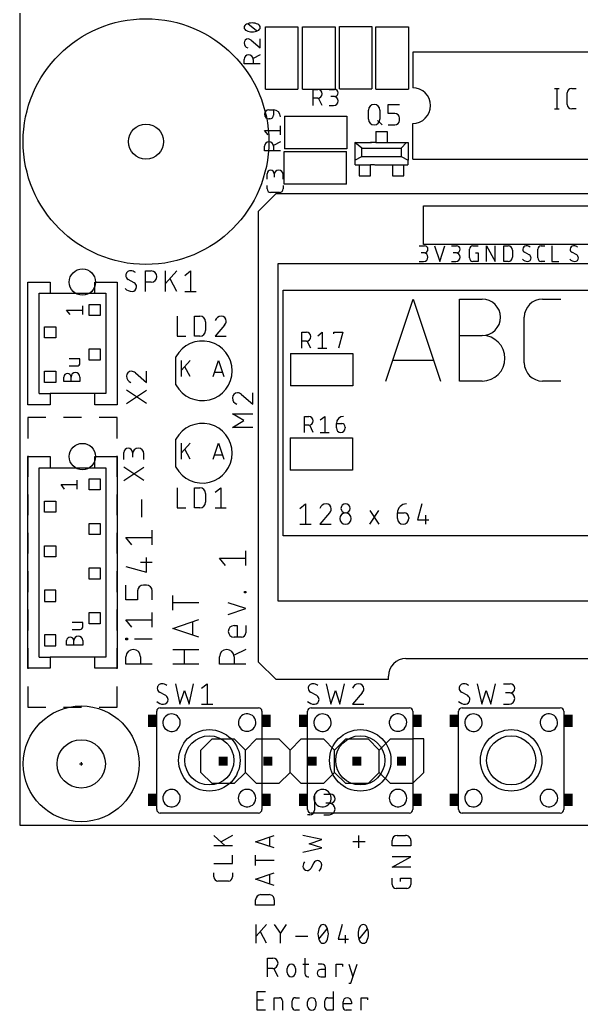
# Model space of a CAD drawing. Extents: x -5 to 58, y -11 to 91.
# Drawn here: x 0 to 32, y -10.5 to 45.9 of the extents above; entities that cross this region are included whole.
import ezdxf

# ---------------------------------------------------------------- set-up
doc = ezdxf.new("R2010")
doc.units = 0
for name, color, linetype in [('20', 30, 'CONTINUOUS'), ('21', 253, 'CONTINUOUS'), ('25', 253, 'CONTINUOUS'), ('51', 253, 'CONTINUOUS')]:
    doc.layers.add(name, color=color, linetype=linetype)

# ---------------------------------------------------------------- blocks, each defined once
blk = doc.blocks.new('RECT')
blk.add_solid([(-0.5, -0.5), (0.5, -0.5), (-0.5, 0.5), (0.5, 0.5)])

msp = doc.modelspace()

# ---------------------------------------------------------------- linework, layer by layer
at = {"layer": '20'}
for p, q in [((0, 65.25), (0, 0)), ((0, 0), (56, 0))]:
    msp.add_line(p, q, dxfattribs=at)
for centre in [(3.5675, 30.9525), (3.5675, 21.0125)]:
    msp.add_circle(centre, 0.75, dxfattribs=at)
at = {"layer": '21'}
for p, q in [((13.9954, 41.942), (13.9954, 45.498)), ((13.9954, 45.498), (15.8496, 45.498)), ((15.8496, 45.498), (15.8496, 41.942)), ((16.1091, 41.942), (16.1091, 45.498)), ((16.1091, 45.498), (17.9634, 45.498)), ((17.9634, 45.498), (17.9634, 41.942)), ((18.2092, 41.962), (18.2092, 45.518)), ((18.2092, 45.518), (20.0633, 45.518)), ((20.0633, 45.518), (20.0633, 41.962)), ((20.2891, 41.942), (20.2891, 45.498)), ((20.2891, 45.498), (22.1434, 45.498)), ((22.1434, 45.498), (22.1434, 41.942)), ((41.692, 44.058), (22.388, 44.058)), ((22.388, 44.058), (22.388, 42.026)), ((13.9954, 41.942), (15.8496, 41.942)), ((16.1091, 41.942), (17.9634, 41.942)), ((18.2092, 41.962), (20.0633, 41.962)), ((20.2891, 41.942), (22.1434, 41.942)), ((15.082, 40.4071), (18.638, 40.4071)), ((15.082, 40.4071), (15.082, 38.5529)), ((18.638, 40.4071), (18.638, 38.5529)), ((22.388, 37.962), (22.388, 39.994)), ((15.062, 38.3871), (18.618, 38.3871)), ((15.062, 36.5329), (15.062, 38.3871)), ((18.638, 38.5529), (15.082, 38.5529)), ((18.618, 36.5329), (18.618, 38.3871)), ((19.4987, 38.5875), (19.0812, 38.905)), ((19.0812, 38.905), (20.0337, 38.905)), ((19.0812, 38.905), (19.0812, 37.635)), ((19.4987, 38.1113), (19.4987, 38.5875)), ((19.4987, 38.5875), (21.0863, 38.5875)), ((21.0863, 38.5875), (21.7213, 38.5876)), ((21.1863, 38.905), (22.0387, 38.905)), ((21.7213, 38.5876), (22.0387, 38.905)), ((21.7213, 38.5876), (21.7213, 38.1112)), ((22.0387, 38.905), (22.1388, 38.9051)), ((22.1388, 38.9051), (22.1388, 37.8938)), ((19.0813, 37.8938), (19.4987, 38.1113)), ((19.4987, 38.1113), (21.7214, 38.1113)), ((21.7214, 38.1113), (22.1388, 37.8938)), ((22.1388, 37.635), (22.1388, 37.8731)), ((22.388, 37.962), (41.692, 37.962)), ((20.2338, 37.635), (20.9862, 37.635)), ((18.618, 36.5329), (15.062, 36.5329)), ((13.6, 35), (14.6, 36)), ((14.6, 36), (41.4, 36)), ((13.6, 9.3), (13.6, 35)), ((23, 35.3), (33, 35.3)), ((23, 33.1), (23, 35.3)), ((22.7647, 33.02), (23.0611, 33.02)), ((33, 33.1), (23, 33.1)), ((23.6298, 33.02), (23.9261, 32.131)), ((23.9261, 32.131), (24.2224, 33.02)), ((24.5935, 33.02), (24.8899, 33.02)), ((25.6223, 32.3286), (25.6223, 32.8224)), ((25.8198, 33.02), (26.1161, 33.02)), ((26.5976, 32.131), (26.5976, 33.02)), ((26.5976, 33.02), (27.0915, 32.131)), ((27.0915, 32.131), (27.0915, 33.02)), ((27.573, 32.131), (27.573, 33.02)), ((27.573, 33.02), (27.8199, 33.02)), ((28.0669, 32.7731), (28.0669, 32.3779)), ((29.519, 32.3286), (29.519, 32.8224)), ((29.7166, 33.02), (29.9141, 33.02)), ((30.3172, 33.02), (30.3172, 32.131)), ((23.0611, 32.6249), (22.8635, 32.6249)), ((24.8899, 32.6249), (24.6923, 32.6249)), ((25.968, 32.6249), (26.1161, 32.6249)), ((26.1161, 32.6249), (26.1161, 32.131)), ((29.0336, 32.5014), (28.762, 32.6496)), ((31.7324, 32.5014), (31.4607, 32.6496)), ((14.7, 32), (14.7, 12.8)), ((41.3, 32), (14.7, 32)), ((22.7647, 32.131), (23.0117, 32.131)), ((24.5935, 32.131), (24.8405, 32.131)), ((26.1161, 32.131), (25.8198, 32.131)), ((27.8199, 32.131), (27.573, 32.131)), ((29.9141, 32.131), (29.7166, 32.131)), ((30.3172, 32.131), (30.7123, 32.131)), ((0.46, 23.9675), (0.46, 30.9525)), ((0.46, 30.9525), (1.73, 30.9525)), ((1.73, 30.9525), (1.73, 30.3175)), ((4.27, 30.3175), (4.27, 30.9525)), ((4.27, 30.9525), (5.54, 30.9525)), ((5.54, 30.9525), (5.54, 23.9675)), ((15, 30.5), (41, 30.5)), ((15, 16.5), (15, 30.5)), ((1.095, 24.6025), (1.095, 30.3175)), ((1.095, 30.3175), (1.73, 30.3175)), ((1.73, 30.3175), (4.27, 30.3175)), ((4.27, 30.3175), (4.905, 30.3175)), ((4.905, 30.3175), (4.905, 24.6025)), ((20.8632, 25.3132), (22.4211, 29.9868)), ((22.4211, 29.9868), (23.9789, 25.3132)), ((25.0504, 25.3132), (25.0504, 29.9868)), ((25.0504, 29.9868), (26.3487, 29.9868)), ((29.7825, 29.9868), (30.8211, 29.9868)), ((2.873, 29.0983), (2.6698, 29.3523)), ((2.6698, 29.3523), (3.5842, 29.3523)), ((3.5842, 29.0983), (3.5842, 29.6063)), ((3.9525, 29.0475), (3.9525, 29.6825)), ((3.9525, 29.6825), (4.5875, 29.6825)), ((4.5875, 29.6825), (4.5875, 29.0475)), ((4.5875, 29.0475), (3.9525, 29.0475)), ((28.744, 26.3518), (28.744, 28.9482)), ((1.4125, 27.7775), (1.4125, 28.4125)), ((1.4125, 28.4125), (2.0475, 28.4125)), ((2.0475, 28.4125), (2.0475, 27.7775)), ((2.0475, 27.7775), (1.4125, 27.7775)), ((25.0504, 27.9096), (26.3487, 27.9096)), ((3.9525, 26.5075), (3.9525, 27.1425)), ((3.9525, 27.1425), (4.5875, 27.1425)), ((4.5875, 27.1425), (4.5875, 26.5075)), ((3.4255, 26.5837), (2.8159, 26.5837)), ((3.4255, 26.3297), (3.4255, 26.5837)), ((8.9, 25.1), (8.9, 26.7)), ((15.422, 26.8871), (18.978, 26.8871)), ((15.422, 26.8871), (15.422, 25.0329)), ((18.978, 26.8871), (18.978, 25.0329)), ((2.8159, 26.1773), (3.2731, 26.1773)), ((4.5875, 26.5075), (3.9525, 26.5075)), ((9.2062, 25.5698), (9.2062, 26.4842)), ((9.7142, 26.4842), (9.2062, 25.9254)), ((9.7142, 25.5698), (9.4094, 26.1286)), ((11.0096, 25.5698), (11.3144, 26.4842)), ((11.3144, 26.4842), (11.6192, 25.5698)), ((23.5895, 26.4816), (21.2527, 26.4816)), ((1.4125, 25.2375), (1.4125, 25.8725)), ((1.4125, 25.8725), (2.0475, 25.8725)), ((2.0475, 25.8725), (2.0475, 25.2375)), ((2.5111, 25.2883), (2.5111, 25.5423)), ((2.9175, 25.2883), (2.9175, 25.5423)), ((3.4255, 25.5423), (3.4255, 25.2883)), ((11.543, 25.7984), (11.0858, 25.7984)), ((2.0475, 25.2375), (1.4125, 25.2375)), ((3.4255, 25.2883), (2.5111, 25.2883)), ((18.978, 25.0329), (15.422, 25.0329)), ((26.3487, 25.3132), (25.0504, 25.3132)), ((30.8211, 25.3132), (29.7825, 25.3132)), ((1.095, 24.6025), (1.73, 24.6025)), ((4.27, 24.6025), (1.73, 24.6025)), ((1.73, 24.6025), (1.73, 23.9675)), ((4.27, 23.9675), (4.27, 24.6025)), ((4.905, 24.6025), (4.27, 24.6025)), ((1.73, 23.9675), (0.46, 23.9675)), ((5.54, 23.9675), (4.27, 23.9675)), ((1.4867, 23.235), (0.46, 23.235)), ((0.46, 23.235), (0.46, 22.0463)), ((3.5133, 23.235), (2.4867, 23.235)), ((5.54, 23.235), (4.5133, 23.235)), ((5.54, 22.0463), (5.54, 23.235)), ((15.402, 22.0871), (18.958, 22.0871)), ((15.402, 22.0871), (15.402, 20.2329)), ((18.958, 22.0871), (18.958, 20.2329)), ((8.9, 20.4), (8.9, 22)), ((9.2062, 20.8698), (9.2062, 21.7842)), ((9.7142, 21.7842), (9.2062, 21.2254)), ((11.0096, 20.8698), (11.3144, 21.7842)), ((11.3144, 21.7842), (11.6192, 20.8698)), ((0.46, 21.0463), (0.46, 19.8575)), ((0.46, 8.9475), (0.46, 21.0125)), ((0.46, 21.0125), (1.73, 21.0125)), ((1.73, 21.0125), (1.73, 20.3775)), ((4.27, 20.3775), (4.27, 21.0125)), ((4.27, 21.0125), (5.54, 21.0125)), ((5.54, 19.8575), (5.54, 21.0463)), ((5.54, 21.0125), (5.54, 8.9475)), ((9.7142, 20.8698), (9.4094, 21.4286)), ((11.543, 21.0984), (11.0858, 21.0984)), ((1.095, 9.5825), (1.095, 20.3775)), ((1.095, 20.3775), (1.73, 20.3775)), ((1.73, 20.3775), (4.27, 20.3775)), ((4.27, 20.3775), (4.905, 20.3775)), ((4.905, 20.3775), (4.905, 9.5825)), ((18.958, 20.2329), (15.402, 20.2329)), ((2.5555, 19.1583), (2.3523, 19.4123)), ((2.3523, 19.4123), (3.2667, 19.4123)), ((3.2667, 19.1583), (3.2667, 19.6663)), ((3.9525, 19.1075), (3.9525, 19.7425)), ((3.9525, 19.7425), (4.5875, 19.7425)), ((4.5875, 19.7425), (4.5875, 19.1075)), ((0.46, 18.8575), (0.46, 17.6687)), ((4.5875, 19.1075), (3.9525, 19.1075)), ((5.54, 17.6687), (5.54, 18.8575)), ((1.4125, 17.8375), (1.4125, 18.4725)), ((1.4125, 18.4725), (2.0475, 18.4725)), ((2.0475, 18.4725), (2.0475, 17.8375)), ((6.961, 17.5663), (6.961, 18.5654)), ((15.9508, 18.0596), (16.2754, 18.3192)), ((16.2754, 18.3192), (16.2754, 17.1508)), ((22.916, 18.3192), (22.6564, 17.4104)), ((2.0475, 17.8375), (1.4125, 17.8375)), ((17.6455, 17.7999), (17.0938, 17.1508)), ((19.94, 17.1508), (20.4593, 17.9297)), ((19.94, 17.9297), (20.4593, 17.1508)), ((21.5134, 17.7999), (21.9029, 17.7999)), ((21.5134, 17.4754), (21.5134, 17.7999)), ((22.1625, 17.5403), (22.1625, 17.4754)), ((23.1108, 17.6701), (23.1108, 17.1508)), ((3.9525, 16.5675), (3.9525, 17.2025)), ((3.9525, 17.2025), (4.5875, 17.2025)), ((4.5875, 17.2025), (4.5875, 16.5675)), ((15.9508, 17.1508), (16.5999, 17.1508)), ((17.0938, 17.1508), (17.7429, 17.1508)), ((22.6564, 17.4104), (23.3055, 17.4104)), ((0.46, 16.6687), (0.46, 15.48)), ((4.5875, 16.5675), (3.9525, 16.5675)), ((5.54, 15.48), (5.54, 16.6687)), ((6.3782, 15.9823), (6.0452, 16.3986)), ((6.0452, 16.3986), (7.5438, 16.3986)), ((7.5438, 15.9823), (7.5438, 16.8148)), ((41, 16.5), (15, 16.5)), ((1.4125, 15.2975), (1.4125, 15.9325)), ((1.4125, 15.9325), (2.0475, 15.9325)), ((2.0475, 15.9325), (2.0475, 15.2975)), ((2.0475, 15.2975), (1.4125, 15.2975)), ((7.2108, 14.4192), (7.2108, 15.2517)), ((12.8778, 14.8019), (12.8778, 15.6344)), ((6.0452, 14.7522), (7.2108, 14.4192)), ((6.8778, 15.0019), (7.5438, 15.0019)), ((11.7122, 14.8019), (11.3792, 15.2182)), ((11.3792, 15.2182), (12.8778, 15.2182)), ((0.46, 14.48), (0.46, 13.2912)), ((3.9525, 14.0275), (3.9525, 14.6625)), ((3.9525, 14.6625), (4.5875, 14.6625)), ((4.5875, 14.6625), (4.5875, 14.0275)), ((5.54, 13.2912), (5.54, 14.48)), ((4.5875, 14.0275), (3.9525, 14.0275)), ((6.0452, 12.856), (6.0452, 13.6886)), ((7.2108, 13.6886), (7.0443, 13.6886)), ((1.4125, 13.3925), (1.4125, 12.7575)), ((2.0475, 13.3925), (1.4125, 13.3925)), ((2.0475, 12.7575), (2.0475, 13.3925)), ((6.7112, 13.3556), (6.7112, 12.856)), ((7.5438, 12.856), (7.5438, 13.3556)), ((8.7122, 12.2626), (8.7122, 13.0951)), ((12.7945, 13.2487), (12.7945, 13.3319)), ((12.7945, 13.3319), (12.8778, 13.3319)), ((12.8778, 13.2487), (12.7945, 13.2487)), ((12.8778, 13.3319), (12.8778, 13.2487)), ((1.4125, 12.7575), (2.0475, 12.7575)), ((6.7112, 12.856), (6.0452, 12.856)), ((10.2108, 12.6789), (8.7122, 12.6789)), ((12.8778, 12.3524), (11.8787, 12.6855)), ((14.7, 12.8), (41.3, 12.8)), ((0.46, 12.2912), (0.46, 11.1025)), ((3.9525, 11.4875), (3.9525, 12.1225)), ((3.9525, 12.1225), (4.5875, 12.1225)), ((4.5875, 12.1225), (4.5875, 11.4875)), ((5.54, 11.1025), (5.54, 12.2912)), ((7.5438, 11.2929), (7.5438, 12.1255)), ((11.8787, 12.0194), (12.8778, 12.3524)), ((3.5842, 11.5637), (2.9746, 11.5637)), ((3.5842, 11.3097), (3.5842, 11.5637)), ((4.5875, 11.4875), (3.9525, 11.4875)), ((6.3782, 11.2929), (6.0452, 11.7092)), ((6.0452, 11.7092), (7.5438, 11.7092)), ((8.7122, 11.22), (10.2108, 11.7195)), ((9.8361, 11.5946), (9.8361, 10.8453)), ((12.2118, 11.3829), (12.3783, 11.3829)), ((12.3783, 11.3829), (12.3783, 10.7168)), ((12.8778, 11.3829), (12.8778, 10.9666)), ((1.4125, 10.8525), (1.4125, 10.2175)), ((2.0475, 10.8525), (1.4125, 10.8525)), ((2.0475, 10.2175), (2.0475, 10.8525)), ((2.9746, 11.1573), (3.4318, 11.1573)), ((10.2108, 10.7204), (8.7122, 11.22)), ((1.4125, 10.2175), (2.0475, 10.2175)), ((2.6698, 10.2683), (2.6698, 10.5223)), ((3.5842, 10.2683), (2.6698, 10.2683)), ((3.0762, 10.2683), (3.0762, 10.5223)), ((3.5842, 10.5223), (3.5842, 10.2683)), ((6.0452, 10.5734), (6.0452, 10.6566)), ((6.0452, 10.6566), (6.1285, 10.6566)), ((6.1285, 10.5734), (6.0452, 10.5734)), ((6.1285, 10.6566), (6.1285, 10.5734)), ((7.5438, 10.615), (6.5447, 10.615)), ((12.628, 10.7168), (12.2118, 10.7168)), ((0.46, 10.1025), (0.46, 8.9138)), ((5.54, 8.9138), (5.54, 10.1025)), ((6.0452, 9.1884), (6.0452, 9.6047)), ((6.8778, 9.6047), (6.8778, 9.1884)), ((8.7122, 10.021), (10.2108, 10.021)), ((9.3782, 9.1884), (9.3782, 10.021)), ((11.3792, 9.1884), (11.3792, 9.6047)), ((12.8778, 10.021), (12.2118, 9.688)), ((12.2118, 9.6047), (12.2118, 9.1884)), ((1.095, 9.5825), (1.73, 9.5825)), ((4.27, 9.5825), (1.73, 9.5825)), ((1.73, 9.5825), (1.73, 8.9475)), ((4.27, 8.9475), (4.27, 9.5825)), ((4.905, 9.5825), (4.27, 9.5825)), ((7.5438, 9.1884), (6.0452, 9.1884)), ((10.2108, 9.1884), (8.7122, 9.1884)), ((12.8778, 9.1884), (11.3792, 9.1884)), ((14.6, 8.3), (13.6, 9.3)), ((22, 9.5), (33.9, 9.5)), ((1.73, 8.9475), (0.46, 8.9475)), ((5.54, 8.9475), (4.27, 8.9475)), ((21, 8.3), (21, 8.5)), ((0.46, 7.9138), (0.46, 6.725)), ((5.54, 6.725), (5.54, 7.9138)), ((21, 8.3), (14.6, 8.3)), ((0.46, 6.725), (1.4867, 6.725)), ((2.4867, 6.725), (3.5133, 6.725)), ((4.5133, 6.725), (5.54, 6.725)), ((8.05, 6.7), (13.55, 6.7)), ((16.65, 6.7), (22.15, 6.7)), ((25.25, 6.7), (30.75, 6.7)), ((7.8, 2.25), (7.8, 5.15)), ((13.8, 5.15), (13.8, 2.3)), ((16.4, 2.25), (16.4, 5.15)), ((22.4, 5.15), (22.4, 2.3)), ((25, 2.25), (25, 5.15)), ((31, 5.15), (31, 2.3)), ((10.3187, 4.2862), (10.9538, 4.9213)), ((10.9538, 4.9213), (12.2238, 4.9213)), ((12.8588, 4.2862), (12.2238, 4.9213)), ((12.8588, 4.2862), (13.4938, 4.9213)), ((13.4938, 4.9213), (14.7637, 4.9213)), ((15.3988, 4.2862), (14.7637, 4.9213)), ((15.3988, 4.2862), (16.0338, 4.9213)), ((16.0338, 4.9213), (17.3038, 4.9213)), ((17.3038, 4.9213), (17.9388, 4.2862)), ((17.9388, 4.2862), (18.5738, 4.9213)), ((18.5738, 4.9213), (19.8438, 4.9213)), ((19.8438, 4.9213), (20.4788, 4.2862)), ((20.4788, 4.2862), (21.1137, 4.9213)), ((21.1137, 4.9213), (22.3838, 4.9213)), ((23.0188, 4.9213), (22.3838, 4.9213)), ((23.0188, 4.2862), (23.0188, 4.9213)), ((10.3187, 3.0163), (10.3187, 4.2862)), ((12.8588, 3.0163), (12.8588, 4.2862)), ((15.3988, 3.0163), (15.3988, 4.2862)), ((17.9388, 3.0163), (17.9388, 4.2862)), ((20.4788, 3.0163), (20.4788, 4.2862)), ((23.0188, 3.0163), (23.0188, 4.2862)), ((10.9538, 2.3813), (10.3187, 3.0163)), ((12.2238, 2.3813), (12.8588, 3.0163)), ((13.4938, 2.3813), (12.8588, 3.0163)), ((14.7637, 2.3813), (15.3988, 3.0163)), ((16.0338, 2.3813), (15.3988, 3.0163)), ((17.9388, 3.0163), (17.3038, 2.3813)), ((18.5738, 2.3813), (17.9388, 3.0163)), ((20.4788, 3.0163), (19.8438, 2.3813)), ((21.1137, 2.3813), (20.4788, 3.0163)), ((22.3838, 2.3813), (23.0188, 3.0163)), ((12.2238, 2.3813), (10.9538, 2.3813)), ((14.7637, 2.3813), (13.4938, 2.3813)), ((17.3038, 2.3813), (16.0338, 2.3813)), ((19.8438, 2.3813), (18.5738, 2.3813)), ((22.3838, 2.3813), (21.1137, 2.3813)), ((13.2, 0.7), (8.05, 0.7)), ((21.8, 0.7), (16.65, 0.7)), ((30.4, 0.7), (25.25, 0.7))]:
    msp.add_line(p, q, dxfattribs=at)
for centre, radius in [((7.19, 38.96), 7), ((7.19, 38.96), 1), ((3.5, 3.5), 3.3), ((10.8, 3.7), 1.75), ((10.8, 3.7), 1.4), ((19.4, 3.7), 1.75), ((19.4, 3.7), 1.4), ((28, 3.7), 1.75), ((28, 3.7), 1.4)]:
    msp.add_circle(centre, radius, dxfattribs=at)
for centre, radius, start, end in [((22.388, 41.01), 1.016, 270, 90), ((23.0611, 32.8224), 0.1976, 270, 90), ((24.8899, 32.8224), 0.1976, 270, 90), ((25.8198, 32.8224), 0.1976, 90.0009, 180), ((27.8199, 32.7731), 0.2469, 0, 90), ((28.8608, 32.8224), 0.1976, 90, 180), ((28.8638, 32.8224), 0.2006, 179.9999, 239.4896), ((28.8608, 32.6496), 0.3704, 53.1298, 89.9999), ((29.7166, 32.8224), 0.1976, 90.0009, 180), ((31.5595, 32.8224), 0.1976, 90, 180), ((31.5626, 32.8224), 0.2006, 179.9999, 239.4896), ((31.5595, 32.6496), 0.3704, 53.1298, 89.9999), ((23.0117, 32.3779), 0.2469, 270, 90), ((24.8405, 32.3779), 0.2469, 270, 90), ((25.8198, 32.3286), 0.1976, 180, 270), ((27.8199, 32.3779), 0.2469, 270, 0), ((28.9348, 32.5483), 0.4173, 224.761, 269.9991), ((28.9348, 32.3286), 0.1976, 269.9991, 360), ((28.9317, 32.3286), 0.2006, 0.0003, 59.4892), ((29.7166, 32.3286), 0.1976, 180, 270), ((31.6336, 32.5483), 0.4173, 224.761, 269.9991), ((31.6336, 32.3286), 0.1976, 269.9991, 360), ((31.6305, 32.3286), 0.2006, 0.0003, 59.4892), ((26.3487, 28.9482), 1.0386, 270, 90), ((29.7825, 28.9482), 1.0386, 90.0002, 180), ((26.3487, 26.6114), 1.2982, 270, 90), ((10.4, 25.9), 1.7, 208.0725, 151.9275), ((3.2731, 26.3297), 0.1524, 270, 0), ((29.7825, 26.3518), 1.0386, 180, 270), ((2.7143, 25.5423), 0.2032, 0, 180), ((3.1715, 25.5423), 0.254, 0, 180), ((10.4, 21.2), 1.7, 208.0725, 151.9275), ((17.4508, 17.9439), 0.3753, 90.0001, 162.0549), ((17.4508, 18.0271), 0.2921, 0, 90), ((18.5613, 18.0596), 0.2596, 0, 180), ((18.5613, 18.0596), 0.2596, 180, 0), ((22.0327, 17.7999), 0.5193, 90.0003, 180), ((17.4292, 18.0271), 0.3138, 313.604, 359.9996), ((18.5613, 17.4754), 0.3246, 0, 180), ((21.9029, 17.5403), 0.2596, 0, 90), ((18.5613, 17.4754), 0.3246, 180, 0), ((21.8379, 17.4754), 0.3246, 180, 0), ((7.0443, 13.3556), 0.333, 90, 179.9995), ((7.2108, 13.3556), 0.333, 0, 90), ((3.4318, 11.3097), 0.1524, 270, 0), ((12.2118, 11.0498), 0.333, 90, 270), ((2.873, 10.5223), 0.2032, 0, 180), ((3.3302, 10.5223), 0.254, 0, 180), ((12.628, 10.9666), 0.2498, 270.0007, 360), ((6.4615, 9.6047), 0.4163, 0, 180), ((11.7955, 9.6047), 0.4163, 0, 180), ((22, 8.5), 1, 90, 180), ((8.6502, 5.8467), 0.4975, 232.8791, 134.749), ((12.9498, 5.8533), 0.4975, 52.8791, 314.749), ((17.2502, 5.8467), 0.4975, 232.8791, 134.749), ((21.5498, 5.8533), 0.4975, 52.8791, 314.749), ((25.8502, 5.8467), 0.4975, 232.8791, 134.749), ((30.1498, 5.8533), 0.4975, 52.8791, 314.749), ((8.6502, 1.5467), 0.4975, 232.8791, 134.749), ((12.95, 1.55), 0.5, 53.1301, 306.8699), ((17.2502, 1.5467), 0.4975, 232.8791, 134.749), ((21.55, 1.55), 0.5, 53.1301, 306.8699), ((25.8502, 1.5467), 0.4975, 232.8791, 134.749), ((30.15, 1.55), 0.5, 53.1301, 306.8699)]:
    msp.add_arc(centre, radius, start, end, dxfattribs=at)
at = {"layer": '25'}
for p, q in [((13.4938, 45.2628), (12.9858, 45.6692)), ((13.189, 44.7294), (13.697, 44.2976)), ((13.697, 44.2976), (13.697, 44.8056)), ((12.7826, 43.3898), (12.7826, 43.6438)), ((13.697, 43.8978), (13.2906, 43.6946)), ((13.2906, 43.6438), (13.2906, 43.3898)), ((13.697, 43.3898), (12.7826, 43.3898)), ((16.7198, 41.0218), (16.7198, 41.9362)), ((16.7198, 41.9362), (16.9738, 41.9362)), ((17.6276, 41.9362), (17.9324, 41.9362)), ((30.4746, 41.988), (30.7342, 41.988)), ((30.6044, 41.988), (30.6044, 40.8196)), ((31.4506, 41.988), (31.7102, 41.988)), ((16.9738, 41.4282), (16.7198, 41.4282)), ((17.2278, 41.0218), (17.0246, 41.4282)), ((17.9324, 41.5298), (17.7292, 41.5298)), ((31.1909, 41.0792), (31.1909, 41.7284)), ((14.1966, 40.7675), (14.4506, 40.7675)), ((14.4506, 40.7675), (14.4506, 40.4627)), ((17.6276, 41.0218), (17.8816, 41.0218)), ((19.8671, 40.2329), (19.8671, 40.7521)), ((20.5162, 40.7521), (20.5162, 40.2329)), ((20.9814, 40.5574), (20.9814, 41.0767)), ((20.9814, 41.0767), (21.6305, 41.0767)), ((30.4746, 40.8196), (30.7342, 40.8196)), ((31.7102, 40.8196), (31.4506, 40.8196)), ((14.2474, 40.2595), (14.1966, 40.2595)), ((20.3863, 40.1679), (20.646, 39.9083)), ((21.3709, 40.5574), (20.9814, 40.5574)), ((21.6305, 40.1679), (21.6305, 40.2978)), ((14.1458, 39.3451), (13.9426, 39.5991)), ((13.9426, 39.5991), (14.857, 39.5991)), ((14.857, 39.3451), (14.857, 39.8531)), ((20.9814, 39.9083), (21.3709, 39.9083)), ((14.857, 38.9453), (14.4506, 38.7421)), ((13.9426, 38.4373), (13.9426, 38.6913)), ((14.857, 38.4373), (13.9426, 38.4373)), ((14.4506, 38.6913), (14.4506, 38.4373)), ((14.0893, 36.8235), (14.0893, 37.1283)), ((14.4957, 37.1283), (14.4957, 36.925)), ((15.0037, 36.8235), (15.0037, 37.0774)), ((14.0893, 36.2617), (14.0893, 36.4649)), ((15.0037, 36.4649), (15.0037, 36.2617)), ((14.8005, 36.0585), (14.2925, 36.0585)), ((6.5235, 30.9101), (6.1665, 31.1049)), ((7.1641, 30.4233), (7.1641, 31.5917)), ((7.1641, 31.5917), (7.4887, 31.5917)), ((8.3071, 30.4233), (8.3071, 31.5917)), ((8.9562, 31.5917), (8.3071, 30.8777)), ((8.9562, 30.4233), (8.5668, 31.1373)), ((9.3951, 31.3321), (9.7196, 31.5917)), ((9.7196, 31.5917), (9.7196, 30.4233)), ((7.4887, 30.9426), (7.1641, 30.9426)), ((9.3951, 30.4233), (10.0442, 30.4233)), ((8.9611, 29.0115), (8.9611, 27.8685)), ((9.9492, 27.8685), (9.9492, 29.0115)), ((9.9492, 29.0115), (10.2667, 29.0115)), ((10.5842, 28.694), (10.5842, 28.186)), ((11.67, 28.5035), (11.1303, 27.8685)), ((8.9611, 27.8685), (9.4691, 27.8685)), ((10.2667, 27.8685), (9.9492, 27.8685)), ((11.1303, 27.8685), (11.7652, 27.8685)), ((16.0761, 27.1856), (16.0761, 28.0999)), ((16.0761, 28.0999), (16.33, 28.0999)), ((16.9838, 27.8968), (17.2378, 28.0999)), ((17.2378, 28.0999), (17.2378, 27.1856)), ((17.8982, 27.9984), (17.8982, 28.0999)), ((17.8982, 28.0999), (18.4062, 28.0999)), ((18.4062, 28.0999), (18.1522, 27.1856)), ((16.33, 27.592), (16.0761, 27.592)), ((16.5841, 27.1856), (16.3809, 27.592)), ((16.9838, 27.1856), (17.4918, 27.1856)), ((6.5878, 25.7773), (7.2228, 25.2375)), ((7.2228, 25.2375), (7.2228, 25.8725)), ((7.2228, 24.031), (6.0798, 24.793)), ((6.0798, 24.031), (7.2228, 24.793)), ((12.6301, 24.5448), (13.2792, 23.993)), ((13.2792, 23.993), (13.2792, 24.6421)), ((12.7599, 23.0603), (12.1108, 23.4497)), ((12.1108, 23.4497), (13.2792, 23.4497)), ((16.2148, 22.3856), (16.2148, 23.3)), ((16.2148, 23.3), (16.4688, 23.3)), ((17.1226, 23.0968), (17.3766, 23.3)), ((17.3766, 23.3), (17.3766, 22.3856)), ((12.1108, 22.6708), (12.7599, 23.0603)), ((13.2792, 22.6708), (12.1108, 22.6708)), ((16.4688, 22.7919), (16.2148, 22.7919)), ((16.7228, 22.3856), (16.5196, 22.7919)), ((18.037, 22.8936), (18.3418, 22.8936)), ((18.037, 22.6395), (18.037, 22.8936)), ((18.545, 22.6904), (18.545, 22.6395)), ((17.1226, 22.3856), (17.6306, 22.3856)), ((5.921, 20.8538), (5.921, 21.2348)), ((6.429, 21.2348), (6.429, 20.9808)), ((7.064, 20.8538), (7.064, 21.1713)), ((7.064, 19.6472), (5.921, 20.4093)), ((5.921, 19.6472), (7.064, 20.4093)), ((8.9611, 19.2315), (8.9611, 18.0885)), ((9.9492, 18.0885), (9.9492, 19.2315)), ((9.9492, 19.2315), (10.2667, 19.2315)), ((11.1303, 18.9775), (11.4478, 19.2315)), ((11.4478, 19.2315), (11.4478, 18.0885)), ((10.5842, 18.914), (10.5842, 18.406)), ((8.9611, 18.0885), (9.4691, 18.0885)), ((10.2667, 18.0885), (9.9492, 18.0885)), ((11.1303, 18.0885), (11.7652, 18.0885)), ((8.8634, 8.0692), (9.123, 6.9008)), ((9.6423, 6.9008), (9.9019, 8.0692)), ((10.3535, 7.8096), (10.6781, 8.0692)), ((10.6781, 8.0692), (10.6781, 6.9008)), ((17.4634, 8.0692), (17.723, 6.9008)), ((18.2423, 6.9008), (18.5019, 8.0692)), ((26.0634, 8.0692), (26.323, 6.9008)), ((26.8423, 6.9008), (27.1019, 8.0692)), ((27.5535, 8.0692), (27.943, 8.0692)), ((8.3201, 7.3876), (7.9631, 7.5824)), ((9.123, 6.9008), (9.3827, 7.6797)), ((9.3827, 7.6797), (9.6423, 6.9008)), ((16.9201, 7.3876), (16.5631, 7.5824)), ((17.723, 6.9008), (17.9827, 7.6797)), ((17.9827, 7.6797), (18.2423, 6.9008)), ((19.5052, 7.5499), (18.9535, 6.9008)), ((25.5201, 7.3876), (25.1631, 7.5824)), ((26.323, 6.9008), (26.5827, 7.6797)), ((26.5827, 7.6797), (26.8423, 6.9008)), ((27.943, 7.5499), (27.6833, 7.5499)), ((10.3535, 6.9008), (11.0026, 6.9008)), ((18.9535, 6.9008), (19.6026, 6.9008)), ((27.5535, 6.9008), (27.8781, 6.9008)), ((16.7877, 1.7717), (16.7877, 0.8629)), ((17.315, 1.7717), (17.7045, 1.7717)), ((17.7045, 1.2524), (17.4449, 1.2524)), ((16.5281, 0.6033), (16.3982, 0.6033)), ((17.315, 0.6033), (17.6396, 0.6033))]:
    msp.add_line(p, q, dxfattribs=at)
for centre, radius, start, end in [((13.2398, 44.9664), 0.7535, 90, 115.9892), ((13.2398, 44.9664), 0.7535, 64.0108, 90), ((12.9705, 45.466), 0.188, 108.9246, 180.0001), ((12.9705, 45.466), 0.188, 179.9999, 251.0754), ((13.2398, 45.9655), 0.7535, 244.0108, 270), ((13.2398, 45.9655), 0.7535, 270, 295.9892), ((13.509, 45.466), 0.188, 359.9999, 71.0754), ((13.509, 45.466), 0.188, 288.9246, 0.0001), ((13.0112, 44.577), 0.2286, 90, 180), ((13.0112, 44.56), 0.2455, 43.6029, 89.9999), ((13.0762, 44.577), 0.2937, 180, 252.0547), ((13.0366, 43.6438), 0.254, 0, 180), ((16.9738, 41.6822), 0.254, 270, 90), ((17.9324, 41.733), 0.2032, 270, 90), ((31.4506, 41.7284), 0.2596, 90.0007, 180), ((17.8816, 41.2758), 0.254, 270, 90), ((14.1966, 40.5135), 0.254, 90, 270), ((14.4506, 40.3611), 0.4064, 0, 90), ((20.1916, 40.7521), 0.3246, 0, 180), ((31.4506, 41.0792), 0.2596, 180, 270), ((14.2474, 40.4627), 0.2032, 270, 0), ((20.1916, 40.2329), 0.3246, 180, 0), ((21.3709, 40.2978), 0.2596, 0, 90), ((21.3709, 40.1679), 0.2596, 270, 0), ((14.1966, 38.6913), 0.254, 0, 180), ((14.2925, 37.1283), 0.2032, 0, 180), ((14.7497, 37.0774), 0.254, 0, 180), ((14.2925, 36.2617), 0.2032, 180, 270), ((14.8005, 36.2617), 0.2032, 270, 0), ((6.3003, 31.3321), 0.2637, 179.9998, 239.4902), ((6.2963, 31.3321), 0.2596, 89.9993, 180), ((6.2963, 31.1049), 0.4868, 53.1301, 89.9993), ((7.4887, 31.2671), 0.3246, 270, 90), ((6.3937, 30.9718), 0.5485, 224.761, 269.9999), ((6.3937, 30.6829), 0.2596, 270, 0), ((6.3896, 30.6829), 0.2637, 0.0001, 59.4899), ((10.2667, 28.694), 0.3175, 0, 90), ((11.4795, 28.6444), 0.3671, 90, 162.0547), ((11.4795, 28.7258), 0.2858, 0, 90), ((11.4583, 28.7258), 0.3069, 313.6027, 0.0001), ((10.2667, 28.186), 0.3175, 270, 0), ((16.33, 27.846), 0.254, 270, 90), ((6.3655, 25.5868), 0.2858, 90, 180), ((6.4469, 25.5868), 0.3671, 180, 252.0547), ((6.3655, 25.5656), 0.3069, 43.6027, 90.0001), ((12.4029, 24.35), 0.2921, 90, 180), ((12.4861, 24.35), 0.3753, 180.0001, 252.0554), ((12.4029, 24.3284), 0.3137, 43.6034, 90.0002), ((16.4688, 23.046), 0.254, 270, 90), ((18.4434, 22.8936), 0.4064, 90, 180), ((18.291, 22.6395), 0.254, 180, 0), ((18.3418, 22.6904), 0.2032, 0, 90), ((6.175, 21.2348), 0.254, 0, 180), ((6.7465, 21.1713), 0.3175, 0, 180), ((10.2667, 18.914), 0.3175, 0, 90), ((10.2667, 18.406), 0.3175, 270, 0), ((8.0929, 7.8096), 0.2596, 89.9993, 180), ((8.0929, 7.5824), 0.4868, 53.1301, 89.9993), ((16.6929, 7.8096), 0.2596, 89.9993, 180), ((16.6929, 7.5824), 0.4868, 53.1301, 89.9993), ((19.3105, 7.6939), 0.3753, 90.0001, 162.0549), ((19.3105, 7.7771), 0.2921, 0, 90), ((25.2929, 7.8096), 0.2596, 89.9993, 180), ((25.2929, 7.5824), 0.4868, 53.1301, 89.9993), ((27.943, 7.8096), 0.2596, 270, 90), ((8.0969, 7.8096), 0.2637, 179.9998, 239.4902), ((8.1862, 7.1604), 0.2637, 0.0001, 59.4899), ((16.697, 7.8096), 0.2637, 179.9998, 239.4902), ((16.7862, 7.1604), 0.2637, 0.0001, 59.4899), ((19.2889, 7.7771), 0.3138, 313.604, 359.9996), ((25.297, 7.8096), 0.2637, 179.9998, 239.4902), ((25.3862, 7.1604), 0.2637, 0.0001, 59.4899), ((27.8781, 7.2254), 0.3246, 270, 90), ((8.1903, 7.4493), 0.5485, 224.761, 269.9999), ((8.1903, 7.1604), 0.2596, 270, 0), ((16.7903, 7.4493), 0.5485, 224.761, 269.9999), ((16.7903, 7.1604), 0.2596, 270, 0), ((25.3903, 7.4493), 0.5485, 224.761, 269.9999), ((25.3903, 7.1604), 0.2596, 270, 0), ((17.7045, 1.512), 0.2596, 270, 90), ((17.6396, 0.9278), 0.3246, 270, 90), ((16.5281, 0.8629), 0.2596, 270, 0)]:
    msp.add_arc(centre, radius, start, end, dxfattribs=at)
at = {"layer": '51'}
for p, q in [((20.2925, 39.54), (20.2925, 38.905)), ((20.2925, 39.54), (20.9275, 39.54)), ((20.9275, 39.54), (20.9275, 38.905)), ((20.2925, 38.905), (19.975, 38.905)), ((20.2925, 38.905), (20.9275, 38.905)), ((20.9275, 38.905), (21.245, 38.905)), ((19.1019, 37.635), (19.34, 37.635)), ((19.34, 37.635), (19.34, 37)), ((19.34, 37.635), (19.975, 37.635)), ((19.975, 37), (19.975, 37.635)), ((20.2131, 37.635), (19.975, 37.635)), ((20.9275, 37.635), (21.245, 37.635)), ((21.245, 37.635), (21.245, 37)), ((21.245, 37.635), (21.88, 37.635)), ((21.88, 37), (21.88, 37.635)), ((21.88, 37.635), (22.1181, 37.635)), ((19.34, 37), (19.975, 37)), ((21.245, 37), (21.88, 37)), ((7.8, 5.15), (7.8, 6.5)), ((8, 6.7), (8.05, 6.7)), ((13.55, 6.7), (13.6, 6.7)), ((13.8, 6.5), (13.8, 5.15)), ((16.4, 5.15), (16.4, 6.5)), ((16.6, 6.7), (16.65, 6.7)), ((22.15, 6.7), (22.2, 6.7)), ((22.4, 6.5), (22.4, 5.15)), ((25, 5.15), (25, 6.5)), ((25.2, 6.7), (25.25, 6.7)), ((30.75, 6.7), (30.8, 6.7)), ((31, 6.5), (31, 5.15)), ((3.4, 3.5), (3.6, 3.5)), ((3.5, 3.6), (3.5, 3.4)), ((13.8, 2.3), (13.8, 0.9)), ((22.4, 2.3), (22.4, 0.9)), ((31, 2.3), (31, 0.9)), ((7.8, 0.9), (7.8, 2.25)), ((16.4, 0.9), (16.4, 2.25)), ((25, 0.9), (25, 2.25)), ((8.05, 0.7), (8, 0.7)), ((13.6, 0.7), (13.2, 0.7)), ((16.65, 0.7), (16.6, 0.7)), ((22.2, 0.7), (21.8, 0.7)), ((25.25, 0.7), (25.2, 0.7)), ((30.8, 0.7), (30.4, 0.7)), ((11.0554, -0.5778), (11.7073, -1.1705)), ((12.1222, -0.5778), (11.4702, -0.9335)), ((13.4366, -0.9335), (14.5034, -0.5778)), ((14.5034, -1.2891), (13.4366, -0.9335)), ((14.2367, -0.6668), (14.2367, -1.2002)), ((17.2021, -0.8149), (16.1354, -0.5778)), ((16.491, -1.052), (17.2021, -0.8149)), ((17.2021, -1.2891), (16.491, -1.052)), ((19.6829, -0.9335), (18.9717, -0.9335)), ((19.3273, -1.2891), (19.3273, -0.5778)), ((21.2154, -1.1705), (21.2154, -0.8742)), ((21.5117, -0.5778), (21.9858, -0.5778)), ((22.2822, -0.8742), (22.2822, -1.1705)), ((12.1222, -1.1705), (11.0554, -1.1705)), ((16.1354, -1.5261), (17.2021, -1.2891)), ((22.2822, -1.1705), (21.2154, -1.1705)), ((11.0554, -2.1831), (12.1222, -2.1831)), ((12.1222, -2.1831), (12.1222, -1.709)), ((13.4366, -2.2966), (13.4366, -1.7039)), ((14.5034, -2.0003), (13.4366, -2.0003)), ((16.7577, -2.1315), (16.5799, -2.4574)), ((21.2154, -2.3897), (22.2822, -1.797)), ((22.2822, -1.797), (21.2154, -1.797)), ((11.0554, -2.945), (11.0554, -2.708)), ((12.1222, -2.708), (12.1222, -2.945)), ((13.4366, -3.067), (14.5034, -2.7114)), ((14.2367, -2.8003), (14.2367, -3.3337)), ((22.2822, -2.3897), (21.2154, -2.3897)), ((11.8851, -3.1821), (11.2924, -3.1821)), ((14.5034, -3.4226), (13.4366, -3.067)), ((21.2154, -3.3718), (21.2154, -3.0162)), ((21.6895, -3.194), (21.6895, -3.0162)), ((21.6895, -3.0162), (22.2822, -3.0162)), ((22.2822, -3.0162), (22.2822, -3.3718)), ((22.0451, -3.6089), (21.4524, -3.6089)), ((13.4366, -4.5445), (13.4366, -4.2481)), ((13.7329, -3.9518), (14.2071, -3.9518)), ((14.5034, -4.2481), (14.5034, -4.5445)), ((14.5034, -4.5445), (13.4366, -4.5445)), ((13.4705, -6.7247), (13.4705, -5.6579)), ((14.0631, -5.6579), (13.4705, -6.3098)), ((14.0631, -6.7247), (13.7075, -6.0727)), ((14.4907, -5.6579), (14.8463, -6.1616)), ((14.8463, -6.1616), (15.2019, -5.6579)), ((14.8463, -6.7247), (14.8463, -6.1616)), ((17.0476, -6.4876), (17.5218, -5.8949)), ((18.3684, -5.6579), (18.1314, -6.4876)), ((19.3336, -6.4876), (19.8078, -5.8949)), ((15.7099, -6.3098), (16.4211, -6.3098)), ((18.1314, -6.4876), (18.724, -6.4876)), ((18.5462, -6.2505), (18.5462, -6.7247)), ((14.1216, -8.6296), (14.1216, -7.5629)), ((14.1216, -7.5629), (14.4179, -7.5629)), ((16.2387, -7.5629), (16.2387, -8.4519)), ((14.4179, -8.1555), (14.1216, -8.1555)), ((14.7142, -8.6296), (14.4772, -8.1555)), ((15.2366, -8.3926), (15.2366, -8.1555)), ((15.7107, -8.1555), (15.7107, -8.3926)), ((16.1202, -7.9184), (16.4758, -7.9184)), ((17.2386, -7.9184), (17.0015, -7.9184)), ((17.4164, -8.2148), (17.1497, -8.2148)), ((17.4164, -8.6296), (17.4164, -8.0962)), ((18.0279, -8.6296), (18.0279, -7.9184)), ((18.0279, -7.9184), (18.3835, -7.9184)), ((18.3835, -7.9184), (18.3835, -8.037)), ((18.7418, -7.9184), (18.9789, -8.6296)), ((18.8603, -8.9853), (19.2159, -7.9184)), ((16.4165, -8.6296), (16.4758, -8.6296)), ((17.1497, -8.6296), (17.4164, -8.6296)), ((18.7418, -8.9853), (18.8603, -8.9853)), ((13.5243, -10.5347), (13.5243, -9.4679)), ((13.5243, -9.4679), (13.9985, -9.4679)), ((17.8555, -9.4679), (17.8555, -10.5347)), ((13.5243, -9.942), (13.8799, -9.942)), ((14.4946, -10.5347), (14.4946, -9.8235)), ((14.4946, -9.8235), (14.7909, -9.8235)), ((14.9687, -10.0013), (14.9687, -10.5347)), ((15.5253, -10.3568), (15.5253, -10.0013)), ((15.7031, -9.8235), (15.9402, -9.8235)), ((16.3996, -10.2976), (16.3996, -10.0605)), ((16.8737, -10.0605), (16.8737, -10.2976)), ((17.3814, -10.3568), (17.3814, -10.0013)), ((17.5592, -9.8235), (17.8555, -9.8235)), ((18.4189, -10.3568), (18.4189, -10.0605)), ((18.893, -10.0605), (18.893, -10.1791)), ((19.4576, -10.5347), (19.4576, -9.8235)), ((19.4576, -9.8235), (19.8132, -9.8235)), ((19.8132, -9.8235), (19.8132, -9.942)), ((13.9985, -10.5347), (13.5243, -10.5347)), ((15.9402, -10.5347), (15.7031, -10.5347)), ((17.8555, -10.5347), (17.5592, -10.5347)), ((18.893, -10.1791), (18.4189, -10.1791)), ((18.893, -10.5347), (18.5967, -10.5347))]:
    msp.add_line(p, q, dxfattribs=at)
msp.add_circle((3.5, 3.5), 1.375, dxfattribs=at)
for centre, radius, start, end in [((8, 6.5), 0.2, 90, 180), ((12.9498, 5.8533), 0.4975, 314.749, 52.8791), ((13.6, 6.5), 0.2, 0, 90), ((16.6, 6.5), 0.2, 90, 180), ((21.5498, 5.8533), 0.4975, 314.749, 52.8791), ((22.2, 6.5), 0.2, 0, 90), ((25.2, 6.5), 0.2, 90, 180), ((30.1498, 5.8533), 0.4975, 314.749, 52.8791), ((30.8, 6.5), 0.2, 0, 90), ((8.6502, 5.8467), 0.4975, 134.749, 232.8791), ((17.2502, 5.8467), 0.4975, 134.749, 232.8791), ((25.8502, 5.8467), 0.4975, 134.749, 232.8791), ((8.6502, 1.5467), 0.4975, 134.749, 232.8791), ((12.95, 1.55), 0.5, 306.8699, 53.1301), ((17.2502, 1.5467), 0.4975, 134.749, 232.8791), ((21.55, 1.55), 0.5, 306.8699, 53.1301), ((25.8502, 1.5467), 0.4975, 134.749, 232.8791), ((30.15, 1.55), 0.5, 306.8699, 53.1301), ((8, 0.9), 0.2, 180, 270), ((13.6, 0.9), 0.2, 270, 0), ((16.6, 0.9), 0.2, 180, 270), ((22.2, 0.9), 0.2, 270, 0), ((25.2, 0.9), 0.2, 180, 270), ((30.8, 0.9), 0.2, 270, 0), ((21.5117, -0.8742), 0.2963, 90, 180), ((21.9858, -0.8742), 0.2963, 359.9994, 90), ((16.5799, -2.3389), 0.4445, 143.1301, 180), ((16.9651, -2.2537), 0.2408, 90, 149.4899), ((16.9651, -2.25), 0.2371, 359.9992, 90), ((16.7013, -2.25), 0.5008, 314.7613, 359.9992), ((16.3724, -2.3389), 0.2371, 180, 270), ((16.3724, -2.3352), 0.2408, 270.0003, 329.4904), ((11.2924, -2.945), 0.2371, 180.0015, 270), ((11.8851, -2.945), 0.2371, 270, 0), ((21.4524, -3.3718), 0.2371, 180.0015, 270), ((22.0451, -3.3718), 0.2371, 270, 0), ((13.7329, -4.2481), 0.2963, 90, 180), ((14.2071, -4.2481), 0.2963, 359.9994, 90), ((17.8675, -6.1913), 0.8791, 154.0106, 180), ((17.8675, -6.1913), 0.8791, 179.9999, 205.9893), ((17.2847, -5.8771), 0.2193, 89.9998, 161.0768), ((17.2847, -5.8771), 0.2193, 18.9234, 89.9999), ((16.7019, -6.1913), 0.8791, 360, 25.9894), ((16.7019, -6.1913), 0.8791, 334.0107, 0.0001), ((20.1535, -6.1913), 0.8791, 154.0106, 180), ((20.1535, -6.1913), 0.8791, 179.9999, 205.9893), ((19.5707, -5.8771), 0.2193, 89.9998, 161.0768), ((19.5707, -5.8771), 0.2193, 18.9234, 89.9999), ((18.9879, -6.1913), 0.8791, 360, 25.9894), ((18.9879, -6.1913), 0.8791, 334.0107, 0.0001), ((17.2847, -6.5054), 0.2193, 198.9245, 270), ((17.2847, -6.5054), 0.2193, 269.9999, 341.0748), ((19.5707, -6.5054), 0.2193, 198.9245, 270), ((19.5707, -6.5054), 0.2193, 269.9999, 341.0748), ((14.4179, -7.8592), 0.2963, 270, 90), ((15.4737, -8.1555), 0.2371, 0, 180), ((15.4737, -8.3926), 0.2371, 180, 0), ((16.4165, -8.4519), 0.1778, 180, 270), ((17.1497, -8.4222), 0.2074, 90, 270), ((17.2386, -8.0962), 0.1778, 0, 90), ((14.7909, -10.0013), 0.1778, 0, 90), ((15.7031, -10.0013), 0.1778, 90, 180), ((16.6367, -10.0605), 0.2371, 0, 180), ((17.5592, -10.0013), 0.1778, 90, 180), ((18.656, -10.0605), 0.2371, 0, 180), ((15.7031, -10.3568), 0.1778, 180, 270), ((16.6367, -10.2976), 0.2371, 180, 0), ((17.5592, -10.3568), 0.1778, 180, 270), ((18.5967, -10.3568), 0.1778, 180, 270)]:
    msp.add_arc(centre, radius, start, end, dxfattribs=at)

# ---------------------------------------------------------------- block references
at = {"layer": '51', "xscale": 0.5, "yscale": 0.7}
for p in [(7.55, 5.95), (14.05, 5.95), (16.15, 5.95), (22.65, 5.95), (24.75, 5.95), (31.25, 5.95), (7.55, 1.45), (14.05, 1.45), (16.15, 1.45), (22.65, 1.45), (24.75, 1.45), (31.25, 1.45)]:
    msp.add_blockref('RECT', p, dxfattribs=at)
at = {"layer": '51', "xscale": 0.508, "yscale": 0.508, "rotation": 180}
for p in [(11.5888, 3.6513), (14.1288, 3.6513), (16.6687, 3.6513), (19.2088, 3.6513), (21.7488, 3.6513)]:
    msp.add_blockref('RECT', p, dxfattribs=at)

doc.saveas('drawing.dxf')
